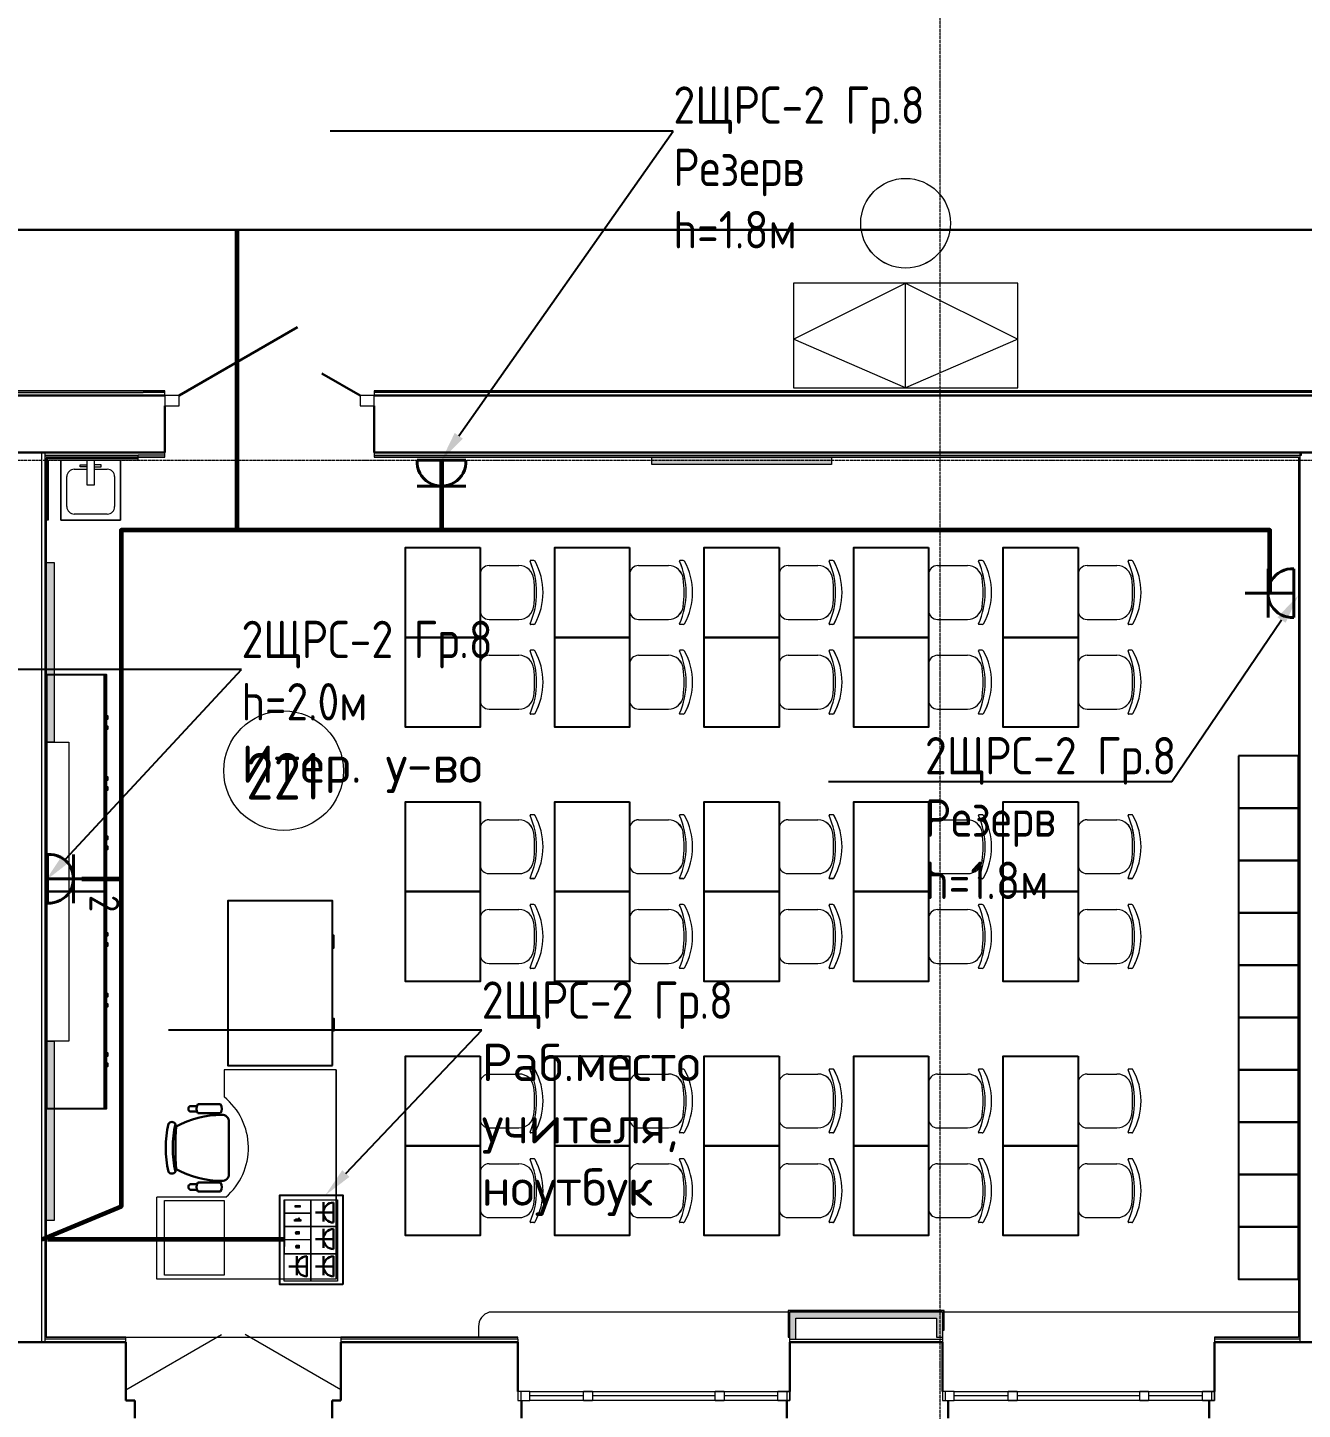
# Model space of a CAD drawing. Header units: millimetres. Extents: x -32 to 417638015, y -35 to 175284279.
# Drawn here: x 416910272 to 416918799, y 175233648 to 175242887 of the extents above; entities that cross this region are included whole.
import ezdxf
from ezdxf import colors
from ezdxf.entities.mleader import LeaderData, LeaderLine
from ezdxf.math import Vec2, Vec3

# ---------------------------------------------------------------- set-up
doc = ezdxf.new("R2010")
doc.units = ezdxf.units.MM
doc.linetypes.add('ADSK_Линия сетки', pattern=[25, 20, -2.5, 0, -2.5])
for name, color, linetype, lineweight in [('_ Окна', 7, 'Continuous', 9), ('_ЭМ_В полу', 26, 'Кабель в трубе', 60), ('_ЭМ_гофра', 5, 'Continuous', 60), ('_ЭМ_ТХобщее_слой', 7, 'Continuous', 30), ('Аннотация', 7, 'Continuous', 18), ('Двери', 7, 'Continuous', 9), ('Окна', 7, 'Continuous', 9), ('Оси', 253, 'Continuous', 9), ('Перекрытие', 7, 'Continuous', 18), ('Сантехника', 7, 'Continuous', 18), ('Стены внутренние', 7, 'Continuous', 18), ('Стены наружные', 7, 'Continuous', 18), ('Стены несущие', 7, 'Continuous', 30), ('Стены отделка', 7, 'Continuous', 30), ('Стены перегородки', 7, 'Continuous', 30), ('Стены штриховка', 7, 'Continuous', 9), ('ТХ', 5, 'Continuous', 0), ('Узлы', 7, 'Continuous', 18), ('ШТРИХОВКА', 252, 'Continuous', 15), ('Электро', 250, 'Continuous', 25), ('ЭМ', 5, 'Continuous', 40), ('ЭМ_Лоток 1_2', 162, 'Continuous', 30), ('ЭОМ_Кабель Быт. розеток', 5, 'Continuous', 30), ('ЭОМ_Кабель для СУП', 150, 'Continuous', 9)]:
    doc.layers.add(name, color=color, linetype=linetype, lineweight=lineweight)
for name, color, linetype in [('_ЭМ_Надписи', 7, 'Continuous'), ('PDF _СС_розетки', 7, 'Continuous'), ('ВНУТРЯНКА', 1, 'Continuous'), ('ЭОМ_Лотки рабочие', 5, 'Continuous')]:
    doc.layers.add(name, color=color, linetype=linetype)
doc.layers.add('PDF _ЭОМ _розетки', color=7, linetype='Continuous', true_color=0xeb0000)
doc.layers.add('Линии', color=7, linetype='Continuous', lineweight=9, true_color=0x00a600)
doc.styles.add('ELine', font='txt.shx')
doc.styles.add('GOST Common', font='GOST_Common.ttf', dxfattribs={"width": 0.9, "height": 350})
doc.styles.add('ЭОМ', font='isocpeur.ttf', dxfattribs={"width": 0.85, "height": 250})
doc.linetypes.add('Cable in the tray', pattern='A,5,[130,ltypeshp.shx,S=1,R=0,X=0,Y=0],1.5,[130,ltypeshp.shx,S=1.5,R=90,X=0,Y=-1],1,[130,ltypeshp.shx,S=1,R=0,X=0.5,Y=0],5', length=12.5)
doc.linetypes.add('TRAY', pattern='A,12.119257,["_",ELine,S=4.5,R=90,X=0,Y=-1.555839],0.750382,["_",ELine,S=4.5,R=0,X=0,Y=-0.805849],1.314849,["_",ELine,S=4.5,R=0,X=0,Y=-0.805849],2.250029,["_",ELine,S=4.5,R=90,X=0,Y=-1.555839],13.565483', length=30)
doc.linetypes.add('Кабель в трубе', pattern='A,8,[133,ltypeshp.shx,S=1,R=0,X=10,Y=1.3],-3,[130,ltypeshp.shx,S=1.5,R=-45,X=-1.5,Y=0],8', length=19)

# ---------------------------------------------------------------- blocks, each defined once
blk = doc.blocks.new('Стул ученич штабелир №5-7')
at = {"color": 0, "linetype": 'ByBlock', "lineweight": -2}
for p, q in [((-120.1, 0), (120.1, 0)), ((-120.1, 0), (120.1, 0)), ((-179.9, -60), (-179.9, -260.3)), ((-179.9, -60), (-179.9, -260.3)), ((180.1, -60), (180.1, -260.3)), ((180.1, -60), (180.1, -260.3)), ((-213.4, -359), (-213.4, -337.3)), ((-213.4, -359), (-213.4, -337.3)), ((213.6, -359), (213.6, -337.3)), ((213.6, -359), (213.6, -337.3))]:
    blk.add_line(p, q, dxfattribs=at)
for centre, radius, start, end in [((-119.9, -60), 60, 90, 180), ((-119.9, -60), 60, 90, 180), ((120.1, -60), 60, 0, 90), ((120.1, -60), 60, 0, 90), ((-79.9, -260.3), 100, 180, 264.25844), ((-79.9, -260.3), 100, 180, 264.25844), ((80.1, -260.3), 100, 275.74156, 0), ((80.1, -260.3), 100, 275.74156, 0), ((-210.4, -337.3), 3, 63.89783, 180), ((-210.4, -337.3), 3, 63.89783, 180), ((-203.4, -359), 10, 180, 238.06825), ((-203.4, -359), 10, 180, 238.06825), ((0.1, 142.3), 520.8, 246.31951, 293.68049), ((0.1, 142.3), 520.8, 246.31951, 293.68049), ((0.1, 9), 430.5, 240.99166, 299.00834), ((0.1, 9), 430.5, 240.99166, 299.00834), ((0.1, 435.5), 800.4, 263.24698, 276.75302), ((0.1, 435.5), 800.4, 263.24698, 276.75302), ((203.6, -359), 10, 301.93175, 0), ((203.6, -359), 10, 301.93175, 0), ((210.6, -337.3), 3, 0, 116.10217), ((210.6, -337.3), 3, 0, 116.10217)]:
    blk.add_arc(centre, radius, start, end, dxfattribs=at)
blk = doc.blocks.new('Тх 2 этаж')
at = {"lineweight": 0, "true_color": 0x939598}
h = blk.add_hatch(color=252, dxfattribs=at)
h.dxf.hatch_style = 1
h.paths.add_polyline_path([(36197.8, 6329.2), (36197.8, 6279.2), (34997.8, 6279.2), (34997.8, 6329.2)])
h = blk.add_hatch(color=252, dxfattribs=at)
h.dxf.hatch_style = 1
h.paths.add_polyline_path([(30947.8, 5623.8), (30997.8, 5623.8), (30997.8, 4423.8), (30947.8, 4423.8)])
h = blk.add_hatch(color=252, dxfattribs=at)
h.dxf.hatch_style = 1
h.paths.add_polyline_path([(30947.8, 2423.8), (30997.8, 2423.8), (30997.8, 1223.8), (30947.8, 1223.8)])
at = {"color": 252, "linetype": 'Continuous', "true_color": 0x939598}
for p, q in [((31335.8, 3423.8), (31335.8, 4873.8)), ((31335.8, 1973.8), (31335.8, 3423.8)), ((31908.5, 1989.7), (31954.1, 1989.6)), ((31908.6, 1952.9), (31954.3, 1952.9)), ((31959.9, 2001.7), (32111.1, 2001.7)), ((31959.9, 1941.5), (32111.1, 1941.5)), ((32167.4, 1535), (32167.4, 1885.2)), ((31959.9, 1478.7), (32111.1, 1478.7)), ((31908.5, 1430.5), (31954.1, 1430.5)), ((31908.6, 1467.2), (31954.3, 1467.2)), ((31959.9, 1418.5), (32111.1, 1418.5))]:
    blk.add_line(p, q, dxfattribs=at)
at = {"color": 252, "linetype": 'Continuous', "lineweight": 5, "true_color": 0x939598}
for p, q in [((32885.8, 2231.8), (32135.8, 2231.8)), ((32885.8, 2231.8), (32135.8, 2231.8)), ((32135.8, 2231.8), (32135.8, 2050.9)), ((32885.8, 2231.8), (32885.8, 831.8)), ((32885.8, 831.8), (32885.8, 2231.8)), ((31685.8, 831.8), (31685.8, 1379.7)), ((32146.8, 1379.7), (31685.8, 1379.7)), ((32885.8, 831.8), (31685.8, 831.8))]:
    blk.add_line(p, q, dxfattribs=at)
at = {"color": 252, "lineweight": 0, "true_color": 0x939598}
for points in [[(36197.8, 6329.2), (36197.8, 6279.2), (34997.8, 6279.2), (34997.8, 6329.2), (36197.8, 6329.2)], [(30947.8, 5623.8), (30997.8, 5623.8), (30997.8, 4423.8), (30947.8, 4423.8), (30947.8, 5623.8)], [(30947.8, 2423.8), (30997.8, 2423.8), (30997.8, 1223.8), (30947.8, 1223.8), (30947.8, 2423.8)]]:
    blk.add_lwpolyline(points, dxfattribs=at)
at = {"color": 252, "true_color": 0x939598}
for points in [[(33847.8, 5723.8), (33847.8, 5123.8), (33347.8, 5123.8), (33347.8, 5723.8)], [(34847.8, 5723.8), (34847.8, 5123.8), (34347.8, 5123.8), (34347.8, 5723.8)], [(35847.8, 5723.8), (35847.8, 5123.8), (35347.8, 5123.8), (35347.8, 5723.8)], [(36847.8, 5723.8), (36847.8, 5123.8), (36347.8, 5123.8), (36347.8, 5723.8)], [(37847.8, 5723.8), (37847.8, 5123.8), (37347.8, 5123.8), (37347.8, 5723.8)], [(33847.8, 5123.8), (33847.8, 4523.8), (33347.8, 4523.8), (33347.8, 5123.8)], [(34847.8, 5123.8), (34847.8, 4523.8), (34347.8, 4523.8), (34347.8, 5123.8)], [(35847.8, 5123.8), (35847.8, 4523.8), (35347.8, 4523.8), (35347.8, 5123.8)], [(36847.8, 5123.8), (36847.8, 4523.8), (36347.8, 4523.8), (36347.8, 5123.8)], [(37847.8, 5123.8), (37847.8, 4523.8), (37347.8, 4523.8), (37347.8, 5123.8)], [(33847.8, 4023.8), (33847.8, 3423.8), (33347.8, 3423.8), (33347.8, 4023.8)], [(34847.8, 4023.8), (34847.8, 3423.8), (34347.8, 3423.8), (34347.8, 4023.8)], [(35847.8, 4023.8), (35847.8, 3423.8), (35347.8, 3423.8), (35347.8, 4023.8)], [(36847.8, 4023.8), (36847.8, 3423.8), (36347.8, 3423.8), (36347.8, 4023.8)], [(37847.8, 4023.8), (37847.8, 3423.8), (37347.8, 3423.8), (37347.8, 4023.8)], [(33847.8, 3423.8), (33847.8, 2823.8), (33347.8, 2823.8), (33347.8, 3423.8)], [(34847.8, 3423.8), (34847.8, 2823.8), (34347.8, 2823.8), (34347.8, 3423.8)], [(35847.8, 3423.8), (35847.8, 2823.8), (35347.8, 2823.8), (35347.8, 3423.8)], [(36847.8, 3423.8), (36847.8, 2823.8), (36347.8, 2823.8), (36347.8, 3423.8)], [(37847.8, 3423.8), (37847.8, 2823.8), (37347.8, 2823.8), (37347.8, 3423.8)], [(33847.8, 2323.8), (33847.8, 1723.8), (33347.8, 1723.8), (33347.8, 2323.8)], [(34847.8, 2323.8), (34847.8, 1723.8), (34347.8, 1723.8), (34347.8, 2323.8)], [(35847.8, 2323.8), (35847.8, 1723.8), (35347.8, 1723.8), (35347.8, 2323.8)], [(36847.8, 2323.8), (36847.8, 1723.8), (36347.8, 1723.8), (36347.8, 2323.8)], [(37847.8, 2323.8), (37847.8, 1723.8), (37347.8, 1723.8), (37347.8, 2323.8)], [(33847.8, 1723.8), (33847.8, 1123.8), (33347.8, 1123.8), (33347.8, 1723.8)], [(34847.8, 1723.8), (34847.8, 1123.8), (34347.8, 1123.8), (34347.8, 1723.8)], [(35847.8, 1723.8), (35847.8, 1123.8), (35347.8, 1123.8), (35347.8, 1723.8)], [(36847.8, 1723.8), (36847.8, 1123.8), (36347.8, 1123.8), (36347.8, 1723.8)], [(37847.8, 1723.8), (37847.8, 1123.8), (37347.8, 1123.8), (37347.8, 1723.8)]]:
    blk.add_lwpolyline(points, close=True, dxfattribs=at)
at = {"color": 252, "linetype": 'Continuous', "true_color": 0x939598}
for points in [[(30947.8, 3423.8), (31347.8, 3423.8), (31347.8, 4873.8), (30947.8, 4873.8)], [(31347.8, 4596.7), (31347.8, 4579.3), (31358, 4579.3), (31358, 4596.7)], [(31347.8, 4529), (31347.8, 4511.6), (31358, 4511.6), (31358, 4529)], [(31347.8, 4189.7), (31347.8, 4172.3), (31358, 4172.3), (31358, 4189.7)], [(31347.8, 4122), (31347.8, 4104.6), (31358, 4104.6), (31358, 4122)], [(31347.8, 3792.8), (31347.8, 3775.4), (31358, 3775.4), (31358, 3792.8)], [(31347.8, 3725.1), (31347.8, 3707.7), (31358, 3707.7), (31358, 3725.1)], [(30947.8, 1973.8), (31347.8, 1973.8), (31347.8, 3423.8), (30947.8, 3423.8)], [(32860.8, 2261.8), (32860.8, 3361.8), (32160.8, 3361.8), (32160.8, 2261.8)], [(31347.8, 3146.7), (31347.8, 3129.3), (31358, 3129.3), (31358, 3146.7)], [(31347.8, 3079), (31347.8, 3061.6), (31358, 3061.6), (31358, 3079)], [(31347.8, 2739.7), (31347.8, 2722.3), (31358, 2722.3), (31358, 2739.7)], [(31347.8, 2672), (31347.8, 2654.6), (31358, 2654.6), (31358, 2672)], [(31347.8, 2342.8), (31347.8, 2325.4), (31358, 2325.4), (31358, 2342.8)], [(31347.8, 2275.1), (31347.8, 2257.7), (31358, 2257.7), (31358, 2275.1)]]:
    blk.add_lwpolyline(points, close=True, dxfattribs=at)
at = {"color": 252, "linetype": 'Continuous', "lineweight": 5, "true_color": 0x939598}
for points in [[(31097.8, 4423.8), (31097.8, 2423.8), (30947.8, 2423.8), (30947.8, 4423.8)], [(31737, 858.2), (31737, 1358.2), (32137, 1358.2), (32137, 858.2)]]:
    blk.add_lwpolyline(points, close=True, dxfattribs=at)
at = {"color": 252, "true_color": 0x939598}
for points in [[(38921.3, 4331.8), (38921.3, 3981.8), (39321.3, 3981.8), (39321.3, 4331.8), (38921.3, 4331.8)], [(38921.3, 3981.8), (38921.3, 3631.8), (39321.3, 3631.8), (39321.3, 3981.8), (38921.3, 3981.8)], [(38921.3, 3631.8), (38921.3, 3281.8), (39321.3, 3281.8), (39321.3, 3631.8), (38921.3, 3631.8)], [(38921.3, 3281.8), (38921.3, 2931.8), (39321.3, 2931.8), (39321.3, 3281.8), (38921.3, 3281.8)], [(38921.3, 2931.8), (38921.3, 2581.8), (39321.3, 2581.8), (39321.3, 2931.8), (38921.3, 2931.8)], [(38921.3, 2581.8), (38921.3, 2231.8), (39321.3, 2231.8), (39321.3, 2581.8), (38921.3, 2581.8)], [(38921.3, 2231.8), (38921.3, 1881.8), (39321.3, 1881.8), (39321.3, 2231.8), (38921.3, 2231.8)], [(38921.3, 1881.8), (38921.3, 1531.8), (39321.3, 1531.8), (39321.3, 1881.8), (38921.3, 1881.8)], [(38921.3, 1531.8), (38921.3, 1181.8), (39321.3, 1181.8), (39321.3, 1531.8), (38921.3, 1531.8)], [(38921.3, 1181.8), (38921.3, 831.8), (39321.3, 831.8), (39321.3, 1181.8), (38921.3, 1181.8)]]:
    blk.add_lwpolyline(points, dxfattribs=at)
at = {"color": 252, "linetype": 'Continuous', "true_color": 0x939598}
for points in [[(32860.8, 3048.5), (32869.8, 3048.5), (32869.8, 3130.3), (32860.8, 3130.3)], [(32860.8, 2575), (32869.8, 2575), (32869.8, 2493.2), (32860.8, 2493.2)]]:
    blk.add_lwpolyline(points, dxfattribs=at)
at = {"color": 252, "linetype": 'Continuous', "lineweight": 5, "true_color": 0x939598}
blk.add_arc((31861.4, 1710.7), 437, 310.76329, 51.11011, dxfattribs=at)
at = {"color": 252, "linetype": 'Continuous', "true_color": 0x939598}
for centre, radius, start, end in [((31917, 1971.3), 20.2, 114.89545, 245.33537), ((32010, 1971.6), 58.4, 148.95101, 211.04877), ((32061.1, 1971.6), 58.4, 328.95097, 31.04877), ((32493.1, 1710.8), 747.5, 167.60199, 192.39777), ((31786.2, 1855.4), 28.1, 34.29007, 145.70964), ((32539.5, 1710.8), 747.5, 167.60199, 192.39777), ((33571.4, 1710.8), 1761.9, 175.39382, 184.65462), ((32118.9, 1306.7), 624.5, 89.87797, 119.10589), ((32122, 1885.7), 45.4, 359.25187, 92.18664), ((31786.2, 1566.1), 28.1, 214.29147, 325.70827), ((32118.9, 2113.5), 624.5, 240.90677, 270.12147), ((32010, 1448.6), 58.4, 148.95098, 211.04877), ((32061.1, 1448.6), 58.4, 328.95097, 31.04877), ((32122, 1534.4), 45.4, 267.81347, 0.74787), ((31917.1, 1448.9), 20.2, 114.89545, 245.33537)]:
    blk.add_arc(centre, radius, start, end, dxfattribs=at)
at = {"layer": 'ТХ', "color": 252, "lineweight": 0, "true_color": 0x939598}
blk.add_lwpolyline([(35944.3, 6793.3), (37444.3, 6793.3), (37444.3, 7493.3), (35944.3, 7493.3), (35944.3, 6793.3), (36694.3, 6793.3), (36694.3, 7493.3), (37444.3, 7118.3), (36694.3, 6793.3), (35944.3, 7118.3), (36694.3, 7493.3)], dxfattribs=at)
blk.add_circle((36694.3, 7893.3), 300, dxfattribs=at)
at = {"layer": 'ТХ', "color": 252, "lineweight": 0, "true_color": 0x939598, "rotation": 90}
for p in [(33847.8, 5423.8), (34847.8, 5423.8), (35847.8, 5423.8), (36847.8, 5423.8), (37847.8, 5423.8), (33847.8, 4823.8), (34847.8, 4823.8), (35847.8, 4823.8), (36847.8, 4823.8), (37847.8, 4823.8), (33847.8, 3723.8), (34847.8, 3723.8), (35847.8, 3723.8), (36847.8, 3723.8), (37847.8, 3723.8), (33847.8, 3123.8), (34847.8, 3123.8), (35847.8, 3123.8), (36847.8, 3123.8), (37847.8, 3123.8), (33847.8, 2023.8), (34847.8, 2023.8), (35847.8, 2023.8), (36847.8, 2023.8), (37847.8, 2023.8), (33847.8, 1423.8), (34847.8, 1423.8), (35847.8, 1423.8), (36847.8, 1423.8), (37847.8, 1423.8)]:
    blk.add_blockref('Стул ученич штабелир №5-7', p, dxfattribs=at)
blk = doc.blocks.new('План 2 этажа')
at = {"layer": 'Стены внутренние'}
for points in [[(30270.494, 2756.931), (30270.494, 2936.931), (30230.494, 2936.931), (30230.494, 2756.931)], [(31250.495, 2896.931), (31250.495, 2936.931), (30270.494, 2936.931), (30270.494, 2896.931), (31229.973, 2896.931)], [(31229.973, 2768.931), (31250.495, 2768.931), (31250.495, 2896.931), (31210.495, 2896.931), (31210.495, 2768.931)]]:
    blk.add_hatch(color=8, dxfattribs=at).paths.add_polyline_path(points)
at = {"layer": '_ Окна', "color": 8, "lineweight": 18}
for p, q in [((25787.994, 2346.931), (25787.994, 2416.931)), ((27227.994, 2346.931), (27227.994, 2416.931)), ((28490.494, 2406.931), (28410.494, 2406.931)), ((28410.494, 2406.931), (28410.494, 2346.931)), ((28490.494, 2346.931), (28490.494, 2406.931)), ((28850.494, 2346.931), (28850.494, 2406.931)), ((28850.494, 2406.931), (28910.494, 2406.931)), ((28910.494, 2406.931), (28910.494, 2346.931)), ((29730.494, 2346.931), (29730.494, 2406.931)), ((29730.494, 2406.931), (29790.494, 2406.931)), ((29790.494, 2406.931), (29790.494, 2346.931)), ((30150.494, 2346.931), (30150.494, 2406.931)), ((30150.494, 2406.931), (30230.494, 2406.931)), ((30230.494, 2406.931), (30230.494, 2346.931)), ((31330.495, 2406.931), (31250.495, 2406.931)), ((31250.495, 2406.931), (31250.495, 2346.931)), ((31330.495, 2346.931), (31330.495, 2406.931)), ((31690.495, 2346.931), (31690.495, 2406.931)), ((31690.495, 2406.931), (31750.495, 2406.931)), ((31750.495, 2406.931), (31750.495, 2346.931)), ((32570.495, 2346.931), (32570.495, 2406.931)), ((32570.495, 2406.931), (32630.495, 2406.931)), ((32630.495, 2406.931), (32630.495, 2346.931)), ((32990.495, 2346.931), (32990.495, 2406.931)), ((32990.495, 2406.931), (33070.495, 2406.931)), ((33070.495, 2406.931), (33070.495, 2346.931)), ((25787.994, 2346.931), (25792.994, 2346.931)), ((27227.994, 2346.931), (27222.994, 2346.931)), ((28410.494, 2346.931), (28490.494, 2346.931)), ((28910.494, 2346.931), (28850.494, 2346.931)), ((29790.494, 2346.931), (29730.494, 2346.931)), ((30230.494, 2346.931), (30150.494, 2346.931)), ((31250.495, 2346.931), (31330.495, 2346.931)), ((31750.495, 2346.931), (31690.495, 2346.931)), ((32630.495, 2346.931), (32570.495, 2346.931)), ((33070.495, 2346.931), (32990.495, 2346.931))]:
    blk.add_line(p, q, dxfattribs=at)
at = {"layer": '_ Окна', "color": 8}
for p, q in [((28430.494, 2406.931), (28430.494, 2346.931)), ((30210.494, 2406.931), (30210.494, 2346.931)), ((31270.495, 2406.931), (31270.495, 2346.931)), ((33050.495, 2406.931), (33050.495, 2346.931)), ((28850.494, 2376.931), (28490.494, 2376.931)), ((29730.494, 2376.931), (28910.494, 2376.931)), ((30150.494, 2376.931), (29790.494, 2376.931)), ((31690.495, 2376.931), (31330.495, 2376.931)), ((32570.495, 2376.931), (31750.495, 2376.931)), ((32990.495, 2376.931), (32630.495, 2376.931))]:
    blk.add_line(p, q, dxfattribs=at)
at = {"layer": 'Двери', "color": 8, "lineweight": 30}
for p, q in [((26145.357, 9066.342), (26937.771, 9523.842)), ((27355.357, 9066.342), (27099.88, 9213.842))]:
    blk.add_line(p, q, dxfattribs=at)
at = {"layer": 'Двери', "color": 8}
for p, q in [((26050.357, 9066.342), (26050.357, 8996.342)), ((26145.357, 9066.342), (26050.357, 9066.342)), ((26145.357, 8996.342), (26145.357, 9066.342)), ((27355.357, 9066.342), (27355.357, 8996.342)), ((27450.357, 9066.342), (27355.357, 9066.342)), ((27450.357, 8996.342), (27450.357, 9066.342)), ((26050.357, 8996.342), (26145.357, 8996.342)), ((27355.357, 8996.342), (27450.357, 8996.342))]:
    blk.add_line(p, q, dxfattribs=at)
at = {"layer": 'Линии', "color": 8}
blk.add_circle((26843.839, 6557.347), 400, dxfattribs=at)
at = {"layer": 'Окна', "color": 8}
for p, q in [((28490.494, 2406.931), (28410.494, 2406.931)), ((28410.494, 2406.931), (28410.494, 2346.931)), ((28490.494, 2406.931), (28850.494, 2406.931)), ((28910.494, 2406.931), (28850.494, 2406.931)), ((28910.494, 2406.931), (29730.494, 2406.931)), ((29790.494, 2406.931), (29730.494, 2406.931)), ((29790.494, 2406.931), (30150.494, 2406.931)), ((30230.494, 2406.931), (30150.494, 2406.931)), ((30230.494, 2346.931), (30230.494, 2406.931)), ((31330.495, 2406.931), (31250.495, 2406.931)), ((31250.495, 2406.931), (31250.495, 2346.931)), ((31330.495, 2406.931), (31690.495, 2406.931)), ((31750.495, 2406.931), (31690.495, 2406.931)), ((31750.495, 2406.931), (32570.495, 2406.931)), ((32630.495, 2406.931), (32570.495, 2406.931)), ((32630.495, 2406.931), (32990.495, 2406.931)), ((33070.495, 2406.931), (32990.495, 2406.931)), ((33070.495, 2346.931), (33070.495, 2406.931)), ((28410.494, 2346.931), (28490.494, 2346.931)), ((28850.494, 2346.931), (28490.494, 2346.931)), ((28850.494, 2346.931), (28910.494, 2346.931)), ((29730.494, 2346.931), (28910.494, 2346.931)), ((29730.494, 2346.931), (29790.494, 2346.931)), ((30150.494, 2346.931), (29790.494, 2346.931)), ((30150.494, 2346.931), (30230.494, 2346.931)), ((31250.495, 2346.931), (31330.495, 2346.931)), ((31690.495, 2346.931), (31330.495, 2346.931)), ((31690.495, 2346.931), (31750.495, 2346.931)), ((32570.495, 2346.931), (31750.495, 2346.931)), ((32570.495, 2346.931), (32630.495, 2346.931)), ((32990.495, 2346.931), (32630.495, 2346.931)), ((32990.495, 2346.931), (33070.495, 2346.931))]:
    blk.add_line(p, q, dxfattribs=at)
at = {"layer": 'Оси', "color": 8, "linetype": 'ADSK_Линия сетки'}
for p, q in [((31235.923, -4690.674), (31235.923, 21446.28)), ((-9428.371, 8633.7), (56691.21, 8633.7))]:
    blk.add_line(p, q, dxfattribs=at)
at = {"layer": 'Перекрытие', "color": 8}
for p, q in [((30218.607, 2936.931), (28220.078, 2936.931)), ((33631.942, 2936.931), (31262.495, 2936.931)), ((28147.953, 2841.218), (28147.953, 2768.931)), ((28410.494, 2756.931), (28410.494, 2736.931)), ((31250.495, 2768.931), (31250.495, 2736.931))]:
    blk.add_line(p, q, dxfattribs=at)
blk.add_arc((28247.523, 2841.218), 99.57, 106, 180, dxfattribs=at)
at = {"layer": 'Сантехника', "color": 8}
for p, q in [((25753.923, 8633.7), (25353.923, 8633.7)), ((25353.923, 8633.7), (25353.923, 8233.7)), ((25353.923, 8233.7), (25353.923, 8633.7)), ((25353.923, 8633.7), (25753.923, 8633.7)), ((25483.923, 8603.7), (25528.923, 8603.7)), ((25483.923, 8588.7), (25483.923, 8603.7)), ((25528.923, 8633.7), (25528.923, 8468.687)), ((25578.923, 8468.687), (25578.923, 8633.7)), ((25623.923, 8603.7), (25578.923, 8603.7)), ((25623.923, 8588.7), (25623.923, 8603.7)), ((25753.923, 8233.7), (25753.923, 8633.7)), ((25753.923, 8633.7), (25753.923, 8233.7)), ((25393.923, 8323.699), (25393.923, 8523.7)), ((25443.923, 8573.7), (25528.923, 8573.7)), ((25528.923, 8588.7), (25483.923, 8588.7)), ((25578.923, 8588.7), (25623.923, 8588.7)), ((25578.923, 8573.7), (25663.922, 8573.7)), ((25713.922, 8523.7), (25713.922, 8323.699)), ((25528.923, 8468.687), (25578.923, 8468.687)), ((25353.923, 8233.7), (25753.923, 8233.7)), ((25753.923, 8233.7), (25353.923, 8233.7)), ((25663.922, 8273.699), (25443.923, 8273.699))]:
    blk.add_line(p, q, dxfattribs=at)
for centre, start, end in [((25443.923, 8523.7), 90, 180), ((25663.922, 8523.7), 0, 90), ((25443.923, 8323.699), 180, 270), ((25663.922, 8323.699), 270, 0)]:
    blk.add_arc(centre, 50, start, end, dxfattribs=at)
at = {"layer": 'Стены наружные', "color": 8}
blk.add_line((25787.994, 2768.931), (27227.994, 2768.931), dxfattribs=at)
at = {"layer": 'Стены несущие', "color": 8}
for p, q in [((26050.357, 9066.342), (18970.357, 9066.342)), ((25429.784, 9066.342), (25905.696, 9066.342)), ((34583.558, 9066.342), (27450.357, 9066.342)), ((27450.357, 9066.342), (34463.558, 9066.342)), ((26050.357, 8686.342), (26050.357, 8996.342)), ((27450.357, 8996.342), (27450.357, 8686.342)), ((26050.357, 8686.342), (18970.357, 8686.342)), ((34583.558, 8686.342), (27450.357, 8686.342)), ((25787.994, 2736.931), (24395.495, 2736.931)), ((25787.994, 2346.931), (25787.994, 2736.931)), ((28410.494, 2736.931), (27227.994, 2736.931)), ((27227.994, 2736.931), (27227.994, 2346.931)), ((28410.494, 2406.931), (28410.494, 2736.931)), ((30230.494, 2736.931), (30230.494, 2406.931)), ((31250.495, 2736.931), (30230.494, 2736.931)), ((31250.495, 2406.931), (31250.495, 2736.931)), ((33070.495, 2736.931), (33070.495, 2406.931)), ((34080.493, 2736.931), (33070.495, 2736.931)), ((25847.994, 2346.931), (25787.994, 2346.931)), ((25847.994, 2226.931), (25847.994, 2346.931)), ((27227.994, 2346.931), (27167.994, 2346.931)), ((27167.994, 2346.931), (27167.994, 2226.931)), ((28435.494, 2226.931), (28435.494, 2346.931)), ((30210.494, 2346.931), (30210.494, 2226.931)), ((31290.495, 2226.931), (31290.495, 2346.931)), ((33035.495, 2346.931), (33035.495, 2226.931))]:
    blk.add_line(p, q, dxfattribs=at)
at = {"layer": 'Стены отделка', "color": 8, "lineweight": 9}
for p, q in [((22121.357, 9086.342), (25905.696, 9086.342)), ((26050.357, 9098.342), (22266.39, 9098.342)), ((24679.784, 9066.342), (25429.784, 9066.342)), ((25905.696, 9066.342), (26050.357, 9066.342)), ((26050.357, 9066.342), (26050.357, 9098.342)), ((27450.357, 9098.342), (27450.357, 9066.342)), ((34583.558, 9098.342), (27450.357, 9098.342)), ((34583.558, 9086.342), (27450.357, 9086.342)), ((25246.357, 8686.342), (25246.357, 2736.931)), ((26050.357, 8654.342), (26050.357, 8686.342)), ((27450.357, 8686.342), (27450.357, 8654.342)), ((33643.885, 2736.931), (33643.885, 8686.342)), ((33653.885, 8666.342), (33653.885, 8686.342)), ((25246.357, 8666.342), (25871.357, 8666.342)), ((25871.357, 8660.342), (25246.357, 8660.342)), ((25271.357, 8235.342), (25271.357, 8635.342)), ((25271.357, 8635.342), (25871.357, 8635.342)), ((25871.357, 8635.342), (25871.357, 8666.342)), ((25871.357, 8654.342), (26050.357, 8654.342)), ((26050.357, 8666.342), (25905.696, 8666.342)), ((27450.357, 8654.342), (33631.885, 8654.342)), ((33631.885, 8654.342), (33631.885, 2768.931)), ((33643.885, 8666.342), (33653.885, 8666.342)), ((25258.357, 2768.931), (25258.357, 8235.342)), ((25258.357, 8235.342), (25271.357, 8235.342)), ((30218.494, 2946.931), (30218.494, 2768.931)), ((31260.495, 2948.931), (30220.494, 2948.931)), ((31250.495, 2936.931), (30230.494, 2936.931)), ((30230.494, 2736.931), (30230.494, 2936.931)), ((30270.494, 2896.931), (31210.495, 2896.931)), ((30270.494, 2756.931), (30270.494, 2896.931)), ((31210.495, 2896.931), (31210.495, 2768.931)), ((31250.495, 2936.931), (31250.495, 2768.931)), ((31262.495, 2816.931), (31262.495, 2946.931)), ((31250.495, 2816.931), (31262.495, 2816.931)), ((25764.493, 2756.931), (25246.357, 2756.931)), ((25787.994, 2768.931), (25258.357, 2768.931)), ((25787.994, 2736.931), (25787.994, 2768.931)), ((27227.994, 2768.931), (27227.994, 2736.931)), ((28410.494, 2768.931), (27227.994, 2768.931)), ((28410.494, 2756.931), (27234.493, 2756.931)), ((28410.494, 2756.931), (28410.494, 2768.931)), ((28410.494, 2736.931), (28410.494, 2736.931)), ((30218.494, 2768.931), (30230.494, 2768.931)), ((30230.494, 2756.931), (31250.495, 2756.931)), ((31210.495, 2768.931), (31250.495, 2768.931)), ((33070.495, 2768.931), (33070.495, 2736.931)), ((33631.885, 2768.931), (33070.495, 2768.931)), ((33643.885, 2756.931), (33070.495, 2756.931))]:
    blk.add_line(p, q, dxfattribs=at)
at = {"layer": 'Стены перегородки', "color": 8, "lineweight": 18}
blk.add_line((25226.357, 2736.931), (25226.357, 8686.342), dxfattribs=at)
at = {"layer": 'Стены штриховка', "color": 8}
for p, q in [((26050.357, 9096.342), (22266.39, 9096.342)), ((26050.357, 9086.342), (25905.696, 9086.342)), ((34583.558, 9096.342), (27450.357, 9096.342)), ((25256.357, 2766.931), (25256.357, 8650.342)), ((25871.357, 8650.342), (25256.357, 8650.342)), ((25262.357, 8644.342), (25262.357, 8235.342)), ((25871.357, 8644.342), (25262.357, 8644.342)), ((25905.696, 8666.342), (25871.357, 8666.342)), ((25871.357, 8656.342), (26050.357, 8656.342)), ((27450.357, 8666.342), (33643.885, 8666.342)), ((27450.357, 8656.342), (33633.885, 8656.342)), ((33633.885, 8656.342), (33633.885, 2766.931)), ((25258.357, 8235.342), (25256.357, 8235.342)), ((30220.494, 2948.931), (30218.494, 2948.931)), ((30218.494, 2948.931), (30218.494, 2946.931)), ((30218.494, 2946.931), (31262.495, 2946.931)), ((30220.494, 2948.931), (30220.494, 2768.931)), ((31260.495, 2816.931), (31260.495, 2948.931)), ((31262.495, 2948.931), (31260.495, 2948.931)), ((31262.495, 2946.931), (31262.495, 2948.931)), ((25787.994, 2766.931), (25256.357, 2766.931)), ((25787.994, 2756.931), (25764.493, 2756.931)), ((28410.494, 2766.931), (27227.994, 2766.931)), ((27234.493, 2756.931), (27227.994, 2756.931)), ((33633.885, 2766.931), (33070.495, 2766.931))]:
    blk.add_line(p, q, dxfattribs=at)
at = {"layer": 'Узлы', "color": 8}
for p, q in [((25787.994, 2416.931), (26428.853, 2786.931)), ((27227.994, 2416.931), (26587.136, 2786.931))]:
    blk.add_line(p, q, dxfattribs=at)
at = {"layer": 'ЭОМ_Лотки рабочие'}
blk.add_blockref('Тх 2 этаж', (-5689.424, 2325.176), dxfattribs=at)
at = {"layer": 'Аннотация', "color": 8, "lineweight": 9, "insert": (26843.839, 6520.399), "char_height": 312.5, "width": 520.21112, "attachment_point": 5, "line_spacing_factor": 1.022766, "style": 'GOST Common'}
blk.add_mtext('221', dxfattribs=at)
blk = doc.blocks.new('_ЭМ_ТХ2_2ЭТАЖнов')
at = {"color": 252, "linetype": 'Continuous', "true_color": 0x939598}
for p, q in [((31460.4, 5415.2), (31460.4, 6865.2)), ((31460.4, 3965.2), (31460.4, 5415.2)), ((32033.2, 3981.1), (32078.8, 3981.1)), ((32084.6, 3993.2), (32235.8, 3993.2)), ((32033.3, 3944.4), (32079, 3944.4)), ((32084.6, 3932.9), (32235.8, 3932.9)), ((32292, 3526.5), (32292, 3876.6)), ((32033.2, 3422), (32078.8, 3422)), ((32033.3, 3458.7), (32079, 3458.7)), ((32084.6, 3470.2), (32235.8, 3470.2)), ((32084.6, 3409.9), (32235.8, 3409.9))]:
    blk.add_line(p, q, dxfattribs=at)
at = {"color": 252, "linetype": 'Continuous', "lineweight": 5, "true_color": 0x939598}
for p, q in [((33010.4, 4223.2), (32260.4, 4223.2)), ((33010.4, 4223.2), (32260.4, 4223.2)), ((32260.4, 4223.2), (32260.4, 4042.3)), ((33010.4, 4223.2), (33010.4, 2823.2)), ((33010.4, 2823.2), (33010.4, 4223.2)), ((31810.4, 2823.2), (31810.4, 3371.2)), ((32271.4, 3371.2), (31810.4, 3371.2)), ((33010.4, 2823.2), (31810.4, 2823.2))]:
    blk.add_line(p, q, dxfattribs=at)
at = {"color": 252, "linetype": 'Continuous', "true_color": 0x939598}
for centre, radius, start, end in [((32041.7, 3962.8), 20.2, 114.89545, 245.33537), ((32134.6, 3963), 58.4, 148.95101, 211.04877), ((32185.7, 3963), 58.4, 328.95097, 31.04877), ((32243.6, 3298.2), 624.5, 89.87797, 119.10589), ((32246.6, 3877.2), 45.4, 359.25187, 92.18664), ((32617.7, 3702.3), 747.5, 167.60199, 192.39777), ((31910.9, 3846.9), 28.1, 34.29007, 145.70964), ((32664.2, 3702.3), 747.5, 167.60199, 192.39777), ((33696, 3702.3), 1761.9, 175.39382, 184.65462), ((31910.9, 3557.6), 28.1, 214.29147, 325.70827), ((32243.6, 4105), 624.5, 240.90677, 270.12147), ((32246.6, 3525.9), 45.4, 267.81347, 0.74787), ((32041.8, 3440.4), 20.2, 114.89545, 245.33537), ((32134.6, 3440.1), 58.4, 148.95098, 211.04877), ((32185.7, 3440.1), 58.4, 328.95097, 31.04877)]:
    blk.add_arc(centre, radius, start, end, dxfattribs=at)
at = {"color": 252, "linetype": 'Continuous', "lineweight": 5, "true_color": 0x939598}
blk.add_arc((31986.1, 3702.2), 437, 310.76329, 51.11011, dxfattribs=at)
at = {"layer": 'ТХ', "color": 252, "lineweight": 0, "true_color": 0x939598}
blk.add_lwpolyline([(36068.9, 8784.7), (37568.9, 8784.7), (37568.9, 9484.7), (36068.9, 9484.7), (36068.9, 8784.7), (36818.9, 8784.7), (36818.9, 9484.7), (37568.9, 9109.7), (36818.9, 8784.7), (36068.9, 9109.7), (36818.9, 9484.7)], dxfattribs=at)
blk.add_circle((36818.9, 9884.7), 300, dxfattribs=at)
at = {"layer": 'ТХ', "color": 252, "lineweight": 0, "true_color": 0x939598, "rotation": 90}
for p in [(33972.4, 7415.2), (34972.4, 7415.2), (35972.4, 7415.2), (36972.4, 7415.2), (37972.4, 7415.2), (33972.4, 6815.2), (34972.4, 6815.2), (35972.4, 6815.2), (36972.4, 6815.2), (37972.4, 6815.2), (33972.4, 5715.2), (34972.4, 5715.2), (35972.4, 5715.2), (36972.4, 5715.2), (37972.4, 5715.2), (33972.4, 5115.2), (34972.4, 5115.2), (35972.4, 5115.2), (36972.4, 5115.2), (37972.4, 5115.2), (33972.4, 4015.2), (34972.4, 4015.2), (35972.4, 4015.2), (36972.4, 4015.2), (37972.4, 4015.2), (33972.4, 3415.2), (34972.4, 3415.2), (35972.4, 3415.2), (36972.4, 3415.2), (37972.4, 3415.2)]:
    blk.add_blockref('Стул ученич штабелир №5-7', p, dxfattribs=at)
blk = doc.blocks.new('розетк для люка')
at = {"layer": 'ВНУТРЯНКА', "color": 5, "lineweight": 30, "ltscale": 100, "transparency": 33554687}
blk.add_line((-67.1, -58.8), (-67.1, 69), dxfattribs=at)
at = {"layer": 'Электро', "color": 5, "lineweight": 30, "transparency": 33554687}
for p, q in [((0, 0), (-120.1, 0)), ((0, 67.3), (0, -67.3))]:
    blk.add_line(p, q, dxfattribs=at)
blk.add_ellipse((0.1, 0), major_axis=(47.6, 47.6), ratio=1, start_param=0.787621, end_param=3.924768, dxfattribs=at)
blk = doc.blocks.new('Люк на 6 мест')
h = blk.add_hatch(color=256)
h.dxf.hatch_style = 1
h.paths.add_polyline_path([(-284.6, 515.7), (-284.6, 526.8), (-319.2, 527), (-319.2, 515.9)])
h = blk.add_hatch(color=256)
h.dxf.hatch_style = 1
h.paths.add_polyline_path([(-323.7, 435.1), (-323.7, 435.1), (-313, 442.8), (-289.1, 442.7), (-279.4, 435), (-279.4, 435), (-279.3, 422.8), (-323.6, 422.8)])
h = blk.add_hatch(color=256)
h.dxf.hatch_style = 1
h.paths.add_polyline_path([(-311.7, 334.8), (-311.7, 341.7), (-317.2, 341.7), (-317.3, 347.2), (-311.8, 347.2), (-311.8, 354.1), (-292.5, 354.1), (-292.5, 334.9)])
h = blk.add_hatch(color=256)
h.dxf.hatch_style = 1
h.paths.add_polyline_path([(-311.3, 243.2), (-311.3, 250.1), (-316.8, 250.1), (-316.8, 255.6), (-311.3, 255.6), (-311.3, 262.4), (-292, 262.5), (-292, 243.2)])
for p, q in [((-323.6, 422.8), (-323.7, 435.1)), ((-323.7, 435.1), (-323.7, 435.1)), ((-279.3, 422.8), (-323.6, 422.8)), ((-289.1, 442.7), (-296.8, 442.7)), ((-296.8, 442.7), (-296.8, 435)), ((-289.1, 435), (-289.1, 442.7)), ((-289.1, 435), (-279.4, 435)), ((-279.4, 435), (-279.3, 422.8))]:
    blk.add_line(p, q)
for points in [[(-215.5, 477.1), (-388.3, 476.8), (-388.3, 565.7), (-215.5, 566)], [(-215.5, 388.2), (-388.3, 387.9), (-388.3, 476.8), (-215.5, 477.1)], [(-284.6, 526.8), (-284.6, 515.7), (-319.2, 515.9), (-319.2, 527)], [(-215.5, 299.3), (-388.3, 299), (-388.3, 387.9), (-215.5, 388.2)], [(-215.8, 205.5), (-388.7, 205.1), (-388.3, 299), (-215.5, 299.3)]]:
    blk.add_lwpolyline(points, close=True)
for points in [[(-311.8, 347.2), (-317.3, 347.2), (-317.2, 341.7), (-311.7, 341.7)], [(-311.8, 347.2), (-311.8, 354.1), (-292.5, 354.1)], [(-292.5, 354.1), (-292.5, 334.9), (-311.7, 334.8), (-311.7, 341.7)], [(-311.3, 255.6), (-316.8, 255.6), (-316.8, 250.1), (-311.3, 250.1)], [(-292, 262.5), (-292, 243.2), (-311.3, 243.2), (-311.3, 250.1)], [(-311.3, 255.6), (-311.3, 262.4), (-292, 262.5)]]:
    blk.add_lwpolyline(points)
at = {"layer": 'PDF _СС_розетки', "linetype": 'Continuous', "lineweight": 20, "transparency": 33554687}
for points in [[(-391.2, 566), (-213.4, 566), (-213.4, 388.2), (-391.2, 388.2)], [(-391.2, 388.2), (-213.4, 388.2), (-213.4, 205.3), (-391.2, 205.3)], [(-391.2, 388.2), (-213.4, 388.2), (-213.4, 205.3), (-391.2, 205.3)], [(-391.2, 205.3), (-213.4, 205.3), (-213.4, 22.4), (-391.2, 22.4)]]:
    blk.add_lwpolyline(points, close=True, dxfattribs=at)
at = {"layer": 'PDF _ЭОМ _розетки', "color": 3, "linetype": 'Continuous', "lineweight": 25, "transparency": 33554687}
blk.add_lwpolyline([(0, 0), (-421.6, 0), (-421.6, 596.5), (0, 596.5)], close=True, dxfattribs=at)
at = {"layer": 'PDF _ЭОМ _розетки', "color": 7, "linetype": 'Continuous', "lineweight": 20, "transparency": 33554687}
for points in [[(-35.6, 388.2), (-213.4, 388.2), (-213.4, 566), (-35.6, 566)], [(-35.6, 205.3), (-213.4, 205.3), (-213.4, 388.2), (-35.6, 388.2)], [(-35.6, 22.4), (-213.4, 22.4), (-213.4, 205.3), (-35.6, 205.3)]]:
    blk.add_lwpolyline(points, close=True, dxfattribs=at)
at = {"layer": 'ВНУТРЯНКА', "color": 5, "lineweight": 30, "ltscale": 100, "transparency": 33554687}
for p, q in [((-129, 244.7), (-129, 372.6)), ((-128.8, 244.7), (-128.8, 372.6)), ((-306.8, 61.8), (-306.8, 189.7)), ((-306.6, 61.8), (-306.6, 189.7)), ((-128.8, 61.8), (-128.8, 189.7))]:
    blk.add_line(p, q, dxfattribs=at)
at = {"layer": 'ВНУТРЯНКА', "color": 1, "lineweight": 30, "ltscale": 100, "transparency": 33554687}
blk.add_line((-129, 61.8), (-129, 189.7), dxfattribs=at)
at = {"layer": 'Электро', "color": 5, "lineweight": 30, "transparency": 33554687}
for p, q in [((-61.9, 370.8), (-61.9, 236.3)), ((-61.7, 370.8), (-61.7, 236.3)), ((-61.9, 303.6), (-181.9, 303.6)), ((-61.7, 303.6), (-181.8, 303.6)), ((-239.5, 188), (-239.5, 53.4)), ((-61.7, 188), (-61.7, 53.4)), ((-239.7, 120.7), (-359.7, 120.7)), ((-239.5, 120.7), (-359.6, 120.7)), ((-61.7, 120.7), (-181.8, 120.7))]:
    blk.add_line(p, q, dxfattribs=at)
at = {"layer": 'Электро', "color": 1, "lineweight": 30, "transparency": 33554687}
for p, q in [((-239.7, 188), (-239.7, 53.4)), ((-61.9, 188), (-61.9, 53.4)), ((-61.9, 120.7), (-181.9, 120.7))]:
    blk.add_line(p, q, dxfattribs=at)
at = {"layer": 'Электро', "color": 5, "lineweight": 30, "transparency": 33554687}
for centre in [(-61.7, 303.6), (-61.6, 303.6), (-239.5, 120.7), (-239.4, 120.7), (-61.6, 120.7)]:
    blk.add_ellipse(centre, major_axis=(47.6, 47.6), ratio=1, start_param=0.787621, end_param=3.924768, dxfattribs=at)
at = {"layer": 'Электро', "color": 1, "lineweight": 30, "transparency": 33554687}
blk.add_ellipse((-61.7, 120.7), major_axis=(47.6, 47.6), ratio=1, start_param=0.787621, end_param=3.924768, dxfattribs=at)
at = {"color": 5, "linetype": 'TRAY', "lineweight": 53, "transparency": 33554687}
blk.add_blockref('розетк для люка', (-61.9, 480.3), dxfattribs=at)
blk = doc.blocks.new('1м розетка IP20')
at = {"layer": 'ЭМ', "color": 5}
for p, q in [((-10.5, 162.7), (-10.5, -162.7)), ((163.1, 162.7), (163.1, -162.7)), ((-10.5, 0), (315.5, 0))]:
    blk.add_line(p, q, dxfattribs=at)
blk.add_arc((0, 0), 163.1, 266.31959, 93.68041, dxfattribs=at)
blk = doc.blocks.new('2м розетка IP20')
at = {"layer": 'ЭМ', "color": 5}
for p, q in [((-494124.5, -357092.4), (-494124.5, -356766.5)), ((-494287.3, -356918.9), (-493961.8, -356918.9)), ((-494287.3, -357092.4), (-493961.8, -357092.4))]:
    blk.add_line(p, q, dxfattribs=at)
blk.add_arc((-494124.5, -357082), 163.1, 356.31959, 183.68041, dxfattribs=at)
at = {"layer": 'ЭОМ_Кабель Быт. розеток', "color": 7, "insert": (-494016.1, -356612.2), "char_height": 200, "attachment_point": 1, "style": 'ЭОМ'}
blk.add_mtext_dynamic_manual_height_columns('2', width=91.256, gutter_width=1250, heights=[0], dxfattribs=at)

msp = doc.modelspace()

# ---------------------------------------------------------------- block references
at = {"layer": 'ШТРИХОВКА'}
msp.add_blockref('План 2 этажа', (416885140, 175231360.9), dxfattribs=at)

# ---------------------------------------------------------------- next in the draw order: linework, layer by layer
at = {"layer": '_ЭМ_В полу', "ltscale": 25}
msp.add_lwpolyline([(416911991.4, 175234783.8), (416910404, 175234783.8)], dxfattribs=at)
at = {"layer": '_ЭМ_гофра', "linetype": 'ByBlock'}
for points in [[(416911674.2, 175239527.3), (416911674.2, 175241535.3)], [(416913040.3, 175239994.6), (416913040.3, 175239527.3)], [(416918582, 175239106), (416918582, 175239527.3), (416910897.1, 175239527.3), (416910897.1, 175235003.6), (416910366.4, 175234782.8)], [(416910634.2, 175237196.3), (416910897.1, 175237196.3)]]:
    msp.add_lwpolyline(points, dxfattribs=at)
at = {"layer": 'ЭМ_Лоток 1_2', "linetype": 'Cable in the tray', "ltscale": 50}
msp.add_lwpolyline([(416886099.1, 175254549.1), (416886099.1, 175241535.3), (416933923.4, 175241535.3)], dxfattribs=at)

# ---------------------------------------------------------------- next in the draw order: block references
at = {"layer": '_ЭМ_ТХобщее_слой', "lineweight": 50}
msp.add_blockref('_ЭМ_ТХ2_2ЭТАЖнов', (416879325.9, 175231694.6), dxfattribs=at)
at = {"layer": 'ЭМ'}
for p, rotation in [((416913040.3, 175239984.1), 270.0000000000092), ((416918732.1, 175239106), 180.0000000000092)]:
    msp.add_blockref('1м розетка IP20', p, dxfattribs=dict(at, rotation=rotation))
at = {"layer": 'ЭОМ_Кабель Быт. розеток', "rotation": 270}
msp.add_blockref('2м розетка IP20', (417267497.8, 174743071.8), dxfattribs=at)
at = {"layer": 'ЭОМ_Кабель для СУП', "color": 217, "linetype": 'ByBlock', "lineweight": 40, "true_color": 0x93278f, "transparency": 33554687}
msp.add_blockref('Люк на 6 мест', (416912379.6, 175234483.3), dxfattribs=at)

# ---------------------------------------------------------------- next in the draw order: leaders
at = {"layer": '_ЭМ_Надписи', "color": 7, "ltscale": 5}
ml = msp.add_multileader_mtext('Standard', dxfattribs=at)
ml.set_content('{\\fGOST Common|b0|i0|c204|p34;\\W0.9;\\C256;2ЩРС-2\\fISOCPEUR|b0|i0|c204|p34;\\W0.85; Гр.8 Резерв\\P\\fGOST Common|b0|i0|c0|p34;\\W0.9;h=\\fGOST Common|b0|i0|c204|p34;1\\fGOST Common|b0|i0|c0|p34;.\\fGOST Common|b0|i0|c204|p34;8м}', color=1, style='ЭОМ')
ml.set_leader_properties()
ml.build(insert=Vec2(0, 0))
ml.multileader.update_dxf_attribs({"text_left_attachment_type": 6, "text_right_attachment_type": 6, "dogleg_length": 0, "arrow_head_size": 200})
ctx = ml.context
ctx.base_point, ctx.char_height, ctx.arrow_head_size, ctx.landing_gap_size, ctx.plane_origin = Vec3(416914591, 175242194.3, -64.3), 250, 200, 0, Vec3(416890221.9, 175255903.3, -64.3)
ctx.left_attachment, ctx.right_attachment = 6, 6
notes = []
notes.append((ctx, [(0, (1, 1, 0), (416914591, 175242194.3, -64.3), (1, 0), 0, [(0, [(416913040.3, 175239994.6, -64.3)], 0, [])])]))
ctx.mtext.insert, ctx.mtext.width, ctx.mtext.defined_height, ctx.mtext.flow_direction = Vec3(416914591, 175242494.3, -64.3), 2273.288, 545.6, 5
ml = msp.add_multileader_mtext('Standard', dxfattribs=at)
ml.set_content('{\\fGOST Common|b0|i0|c204|p34;\\W0.9;\\C256;2ЩРС-2\\fISOCPEUR|b0|i0|c204|p34;\\W0.85; Гр.8 Резерв\\P\\fGOST Common|b0|i0|c0|p34;\\W0.9;h=\\fGOST Common|b0|i0|c204|p34;1\\fGOST Common|b0|i0|c0|p34;.\\fGOST Common|b0|i0|c204|p34;8м}', color=1, style='ЭОМ')
ml.set_leader_properties()
ml.build(insert=Vec2(0, 0))
ml.multileader.update_dxf_attribs({"text_left_attachment_type": 6, "text_right_attachment_type": 6, "dogleg_length": 0, "arrow_head_size": 200})
ctx = ml.context
ctx.base_point, ctx.char_height, ctx.arrow_head_size, ctx.landing_gap_size, ctx.plane_origin = Vec3(416916273.9, 175237843.5, -64.3), 250, 200, 0, Vec3(416895953.4, 175255000, -64.3)
ctx.left_attachment, ctx.right_attachment = 6, 6
notes.append((ctx, [(1, (1, 1, 0), (416917925.2, 175237843.5, -64.3), (-1, 0), 0, [(0, [(416918771.9, 175239091.3, -64.3)], 0, [])])]))
ctx.mtext.insert, ctx.mtext.width, ctx.mtext.defined_height, ctx.mtext.flow_direction = Vec3(416916273.9, 175238143.5, -64.3), 2273.288, 545.6, 5
ml = msp.add_multileader_mtext('Standard', dxfattribs=at)
ml.set_content('{\\fGOST Common|b0|i0|c204|p34;\\W0.9;\\C256;2ЩРС-2\\fISOCPEUR|b0|i0|c204|p34;\\W0.85; Гр.8\\Ph=2.0м\\P\\W1;\\C0;Итер. у-во}', color=1, style='ЭОМ')
ml.set_leader_properties()
ml.build(insert=Vec2(0, 0))
ml.multileader.update_dxf_attribs({"text_left_attachment_type": 6, "text_right_attachment_type": 6, "dogleg_length": 0, "arrow_head_size": 200})
ctx = ml.context
ctx.base_point, ctx.char_height, ctx.arrow_head_size, ctx.landing_gap_size, ctx.plane_origin = Vec3(416911702, 175238596), 250, 200, 0, Vec3(416899206.1, 175244399.1)
ctx.left_attachment, ctx.right_attachment = 6, 6
notes.append((ctx, [(0, (1, 1, 0), (416911702, 175238596), (1, 0), 0, [(0, [(416910391.4, 175237182.8)], 0, [])])]))
ctx.mtext.insert, ctx.mtext.width, ctx.mtext.defined_height, ctx.mtext.flow_direction = Vec3(416911702, 175238921), 2879.263, 1412.5, 5
ml = msp.add_multileader_mtext('Standard', dxfattribs=at)
ml.set_content('{\\fGOST Common|b0|i0|c0|p34;\\W0.9;\\C256;2\\fGOST Common|b0|i0|c204|p34;ЩРС-2\\fISOCPEUR|b0|i0|c204|p34;\\W0.85; Гр.8\\P\\W1;\\C0;Раб.место учителя, ноутбук}', color=1, style='ЭОМ')
ml.set_leader_properties()
ml.build(insert=Vec2(0, 0))
ml.multileader.update_dxf_attribs({"text_left_attachment_type": 6, "text_right_attachment_type": 6, "dogleg_length": 0, "arrow_head_size": 200})
ctx = ml.context
ctx.base_point, ctx.char_height, ctx.arrow_head_size, ctx.landing_gap_size, ctx.plane_origin = Vec3(416913309.1, 175236184.3, -64.3), 250, 200, 0, Vec3(416889567.8, 175243292.7, -64.3)
ctx.left_attachment, ctx.right_attachment = 6, 6
notes.append((ctx, [(0, (1, 1, 0), (416913309.1, 175236184.3, -64.3), (1, 0), 0, [(0, [(416912263.2, 175235079.7, -64.3)], 0, [])])]))
ctx.mtext.insert, ctx.mtext.width, ctx.mtext.defined_height, ctx.mtext.flow_direction = Vec3(416913309.1, 175236509.3, -64.3), 2073.809, 545.6, 5
for ctx, leaders in notes:
    for number, flags, end, landing, length, lines in leaders:
        leader = LeaderData()
        leader.index, (leader.has_last_leader_line, leader.has_dogleg_vector, leader.attachment_direction) = number, flags
        leader.last_leader_point, leader.dogleg_vector, leader.dogleg_length = Vec3(end), Vec3(landing), length
        for number, points, colour, breaks in lines:
            line = LeaderLine()
            line.index, line.vertices, line.color, line.breaks = number, Vec3.list(points), colors.encode_raw_color(colour), breaks
            leader.lines.append(line)
        ctx.leaders.append(leader)

doc.saveas('drawing.dxf')
